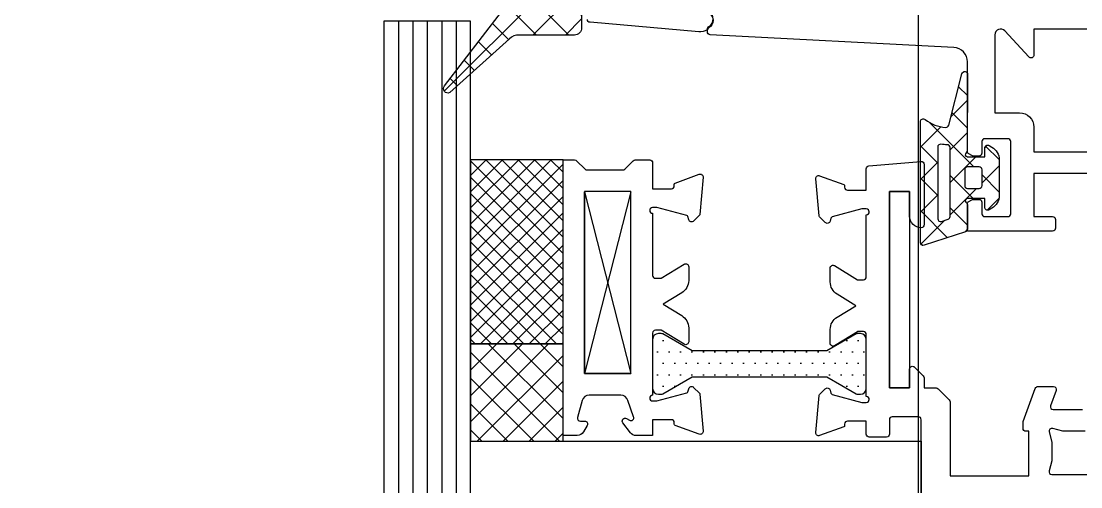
# Model space of a CAD drawing. Header units: inches. Extents: x 21 to 38546, y 13 to 15001.
# Drawn here: x 3020.55 to 3027.88, y 1850.16 to 1853.38 of the extents above; entities that cross this region are included whole.
import ezdxf

# ---------------------------------------------------------------- set-up
doc = ezdxf.new("R2010")
doc.units = ezdxf.units.IN
doc.header["$MEASUREMENT"] = 0
doc.set_wipeout_variables(frame=1)
for name, color, linetype, lineweight in [('Z_MİM_-KM-GLAZ', 8, 'Continuous', 25), ('Z_MİM_-KM-PAINT', 8, 'Continuous', 25), ('Z_MİM_-KM-PATTERN-00', 8, 'Continuous', 25), ('Z_MİM_-KM-PAVEMENT', 8, 'Continuous', 25), ('Z_MİM_-KM-STRS', 8, 'Continuous', 25), ('Z_MİM_-KM-WALL-PLASTER', 8, 'Continuous', 25), ('Z_MİM_Aksesuar', 8, 'Continuous', 25), ('Z_MİM_ALUMINIUM', 8, 'Continuous', 25), ('Z_MİM_fitiller_k', 8, 'Continuous', 25), ('Z_MİM_MYM_CAM', 8, 'Continuous', 25), ('Z_MİM_polistick', 8, 'Continuous', 25), ('Z_MİM_polyamid 44', 8, 'Continuous', 25), ('Z_MİM_PVC-3', 8, 'Continuous', 25), ('Z_MİM_SILIKON-102', 8, 'Continuous', 25)]:
    doc.layers.add(name, color=color, linetype=linetype, lineweight=lineweight)

# ---------------------------------------------------------------- blocks, each defined once
blk = doc.blocks.new('TRETUVAR')
at = {"layer": 'Z_MİM_-KM-PATTERN-00'}
h = blk.add_hatch(dxfattribs=at)
h.set_pattern_fill('AR-B816', color=256, scale=0.3, angle=90)
h.set_pattern_definition([(90, (21322.77130909153, 490.0316560943374), (-60.96, 3.7e-15), []), (180, (21322.77130909153, 490.0316560943374), (-60.96, -60.96), [60.96, -60.96])])
h.paths.add_polyline_path([(22632.77169056126, 2700.032280015586), (19252.77154027122, 2700.032280015586), (19252.77154027122, 2750.032225665604), (19097.77169698004, 2750.032280015583), (19097.77168145146, 2610.032280015588), (22542.77169056112, 2610.032280015588), (22542.77169056112, 2080.129651826152), (22697.77169056127, 2080.129651826152), (22697.77169056127, 1460.129651826151), (22542.77169056112, 1460.129651826151), (22542.77169056112, 980.0316989327548), (21222.77130909154, 980.0316989327546), (21222.77130909154, 590.0316560943356), (20152.77217335889, 590.0316560943356), (20152.77217335889, 980.031698932755), (19012.77152781016, 980.031698932755), (19012.77470603974, 1635.03117946213), (18722.77148703119, 1635.03117946213), (18722.77180417994, 2610.032280015588), (18807.77168921575, 2610.032280015588), (18807.77168921575, 2750.032280015588), (18632.77183330595, 2750.032280015588), (18632.77145790545, 1545.031179462132), (18922.7742659759, 1545.031179462133), (18922.77108774632, 890.0316989327565), (19882.77217335889, 890.0316989327565), (19882.77217335889, 665.0171917296054), (20022.75057058745, 665.0334293441427), (20022.77046885415, 490.0316560943373), (21322.77130909153, 490.0316560943373), (21322.77130909153, 890.0316989327565), (22632.77169056126, 890.0316989327571), (22632.77169056126, 1220.129651826155), (22797.7716905614, 1220.129651826155), (22797.7716905614, 2180.129651826148), (22632.77169056126, 2180.129651826148)])
h.paths.add_polyline_path([(19082.77168921575, 2750.032280015588), (18822.77168921575, 2750.032280015588), (18822.77168921575, 2610.032280015588), (19082.77168921575, 2610.032280015588)], flags=16)
at = {"layer": 'Z_MİM_-KM-PAVEMENT'}
blk.add_lwpolyline([(22542.77169056112, 1460.129651826151), (22542.77169056112, 980.0316989327548), (21222.77130909154, 980.0316989327548), (21222.77130909154, 590.0316560943356), (20152.77217335889, 590.0316560943356), (20152.77217335889, 980.0316989327548), (19012.77152781016, 980.0316989327548), (19012.77470603974, 1635.03117946213), (18722.77148703119, 1635.03117946213), (18722.77180417994, 2610.032280015588), (22542.77169056112, 2610.032280015588), (22542.77169056112, 2080.129651826152), (22697.77169056127, 2080.129651826152), (22697.77169056127, 1460.129651826151)], close=True, dxfattribs=at)
blk = doc.blocks.new('A$C78DB3037')
at = {"layer": 'Z_MİM_fitiller_k'}
h = blk.add_hatch(dxfattribs=at)
h.set_pattern_fill('ANSI37', color=256, scale=0.05, angle=-1.5648e-12)
h.set_pattern_definition([(44.99999999999842, (0, 0), (-0.1122532015133614, 0.1122532015133675), []), (134.9999999999984, (0, 0), (-0.1122532015133675, -0.1122532015133614), [])])
edge = h.paths.add_edge_path(flags=16)
edge.add_line((1.023196763831947, 0.3633560855305404), (1.023196763831947, 0.2133560855327232))
edge.add_arc((1.073196763831219, 0.2133560855327236), 0.0499999999992726, 179.9999999999996, 269.999999999999)
edge.add_line((1.073196763831218, 0.1633560855334508), (1.10269670204434, 0.1633560855334508))
edge.add_arc((1.102696702046165, 0.2133560855345356), 0.0500000000010848, 269.999999997908, 359.9999999979232)
edge.add_line((1.15269670204725, 0.2133560855327232), (1.15269670204725, 0.3633560855305404))
edge.add_arc((1.102696702044337, 0.3633560855305369), 0.0500000000029139, 0, 89.99999999999191)
edge.add_line((1.10269670204434, 0.413356085533451), (1.073196763831218, 0.413356085533451))
edge.add_arc((1.073196763833037, 0.3633560855323612), 0.0500000000010897, 90.00000000208236, 180.0000000020864)
edge = h.paths.add_edge_path(flags=16)
edge.add_line((1.026233342403429, 0.6998739663786182), (1.026233342403429, 0.5498739663808011))
edge.add_arc((1.076233342402701, 0.5498739663808015), 0.0499999999992726, 179.9999999999996, 269.999999999999)
edge.add_line((1.0762333424027, 0.4998739663815286), (1.105733280615821, 0.4998739663815286))
edge.add_arc((1.105733280617647, 0.5498739663826134), 0.0500000000010847, 269.999999997908, 359.9999999979232)
edge.add_line((1.155733280618732, 0.5498739663808011), (1.155733280618732, 0.6998739663786182))
edge.add_arc((1.105733280615819, 0.6998739663786148), 0.0500000000029139, 0, 89.99999999999199)
edge.add_line((1.105733280615821, 0.7498739663815286), (1.0762333424027, 0.7498739663815286))
edge.add_arc((1.076233342404518, 0.699873966380439), 0.0500000000010896, 90.00000000208236, 180.0000000020864)
edge = h.paths.add_edge_path(flags=16)
edge.add_line((1.458457264339813, 0.3552436926796645), (1.308457264341995, 0.3552436926796645))
edge.add_arc((1.308457264342336, 0.3052436926800507), 0.0499999999996138, 90.00000000039108, 180.0000000003904)
edge.add_line((1.258457264342722, 0.30524369267971), (1.258457264342722, 0.2757437544655659))
edge.add_arc((1.308457264342387, 0.2757437544651613), 0.0499999999996637, 179.9999999995364, 269.9999999995517)
edge.add_line((1.308457264341995, 0.2257437544654977), (1.458457264339813, 0.2257437544654977))
edge.add_arc((1.45845726434123, 0.2757437544669905), 0.0500000000014928, 269.9999999983756, 359.9999999983674)
edge.add_line((1.508457264342723, 0.2757437544655659), (1.508457264342723, 0.30524369267971))
edge.add_arc((1.458457264341292, 0.3052436926782338), 0.0500000000014307, 0, 90.00000000000404)
edge = h.paths.add_edge_path(flags=16)
edge.add_line((1.461493842911294, 0.6917615735277423), (1.311493842913477, 0.6917615735277423))
edge.add_arc((1.311493842913819, 0.6417615735281285), 0.0499999999996138, 90.00000000039108, 180.0000000003904)
edge.add_line((1.261493842914205, 0.641761573527788), (1.261493842914205, 0.6122616353136437))
edge.add_arc((1.311493842913869, 0.6122616353132391), 0.0499999999996637, 179.9999999995364, 269.9999999995517)
edge.add_line((1.311493842913477, 0.5622616353135756), (1.461493842911294, 0.5622616353135756))
edge.add_arc((1.461493842912711, 0.6122616353150682), 0.0500000000014928, 269.9999999983756, 359.9999999983676)
edge.add_line((1.511493842914205, 0.6122616353136437), (1.511493842914205, 0.641761573527788))
edge.add_arc((1.461493842912775, 0.6417615735263116), 0.0500000000014307, 0, 90.00000000000406)
edge = h.paths.add_edge_path(flags=16)
edge.add_line((1.622249265226854, 1.213217197951393), (1.472249265229037, 1.213217197951393))
edge.add_arc((1.472249265229379, 1.16321719795178), 0.0499999999996137, 90.00000000039108, 180.0000000003906)
edge.add_line((1.422249265229765, 1.163217197951438), (1.422249265229765, 1.133717259737294))
edge.add_arc((1.472249265229429, 1.133717259736889), 0.0499999999996637, 179.9999999995364, 269.9999999995517)
edge.add_line((1.472249265229037, 1.083717259737227), (1.622249265226854, 1.083717259737227))
edge.add_arc((1.622249265228273, 1.133717259738719), 0.0500000000014929, 269.9999999983756, 359.9999999983674)
edge.add_line((1.672249265229765, 1.133717259737294), (1.672249265229765, 1.163217197951438))
edge.add_arc((1.622249265228334, 1.163217197949962), 0.0500000000014307, 0, 90.00000000000406)
edge = h.paths.add_edge_path()
edge.add_line((0.7885984133063177, 0.8517712796254953), (0.4310314843605739, 0.9072747379284463))
edge.add_arc((0.4168893445634891, 0.8931325825987014), 0.0200000168852661, 45.00003146466503, 177.0000151994122)
edge.add_line((0.396916736728599, 0.8941792973089377), (0.3800240014970768, 0.5718465185489096))
edge.add_arc((0.3999965951247719, 0.5707997899217983), 0.0200000034258962, 176.9999732550525, 213.0000086646807)
edge.add_line((0.3832231825399503, 0.5599070048190244), (0.7267700071060972, 0.0308912889775002))
edge.add_arc((0.7099965961254034, 0.0199985147281329), 0.0199999961693731, -134.99999758129383, 32.99998509101272, ccw=False)
edge.add_line((0.6958544638073363, 0.0058563812160628), (0.4141387258496252, 0.2875721191737739))
edge.add_arc((0.3999965981995984, 0.2734299771303732), 0.0199999989011343, 45.00002915682764, 179.9999799417926)
edge.add_line((0.3799965992984653, 0.273429984132008), (0.3799965992984653, 0.0599985225342152))
edge.add_arc((0.3199966008800321, 0.0599985231559539), 0.0599999984184332, 270.00000058329465, 359.99999940628334, ccw=False)
edge.add_line((0.3199966014908568, -1.4752624793e-06), (0.0185625166814134, -1.4752624793e-06))
edge.add_arc((0.0185624902633003, 0.0185644173004471), 0.0185658925629452, 179.9999184267527, 270.0000815283391, ccw=False)
edge.add_line((-3.402299626e-06, 0.0185644437331121), (-3.402299626e-06, 0.4834299647952777))
edge.add_arc((0.0199965859014514, 0.4834299836113046), 0.0199999882010863, 44.99995521190942, 180.0000539039787, ccw=False)
edge.add_line((0.034138724236982, 0.4975720998370436), (0.0941387220482284, 0.4375721020367111))
edge.add_arc((0.0799965810020506, 0.4234299424241957), 0.0200000207968854, 7.038993942387606e-05, 45.00003761000852, ccw=False)
edge.add_line((0.0999966017989209, 0.4234299669949452), (0.0999966017989209, 0.138564439348329))
edge.add_arc((0.1185624948662173, 0.138564413423672), 0.0185658930673145, 179.9999199945069, 270.0000799718118)
edge.add_line((0.1185625207799603, 0.1199985203563756), (0.2414306614155066, 0.1199985203563756))
edge.add_arc((0.2414306865830446, 0.1385644141844289), 0.0185658938280704, 269.9999223310376, 360.0000776577354)
edge.add_line((0.259996580411098, 0.138564439348329), (0.259996580411098, 0.935252830958575))
edge.add_arc((0.3599965804103817, 0.9352528309593139), 0.0999999999992838, 90.00000000042343, 180.0000000004234, ccw=False)
edge.add_line((0.3599965804096428, 1.035252830958597), (1.0972492652254, 1.035252830958597))
edge.add_arc((1.097249265224997, 1.085252830958272), 0.0499999999996756, 270.0000000004621, 360.0000000004499)
edge.add_line((1.147249265224672, 1.085252830958665), (1.147249265224672, 1.319998581962635))
edge.add_arc((1.197249265226165, 1.319998581961211), 0.0500000000014922, 90.00000000163828, 180.0000000016318, ccw=False)
edge.add_line((1.197249265227583, 1.369998581962704), (1.307249265231802, 1.369998581962704))
edge.add_arc((1.337249265228819, 1.369998581962704), 0.0299999999970169, 180, 360)
edge.add_line((1.367249265225837, 1.369998581962704), (1.367249265233112, 1.509998581964963))
edge.add_line((1.367249265233112, 1.509998581964963), (1.282249265226709, 1.509998581964963))
edge.add_line((1.282249265226709, 1.509998581964963), (1.282249265226709, 1.609998581964986))
edge.add_arc((1.497249265230493, 1.428873581961808), 0.2811250000049414, 40.1121894731495, 139.8878105268505, ccw=False)
edge.add_line((1.712249265234276, 1.609998581964986), (1.712249265234276, 1.509998581964963))
edge.add_line((1.712249265234276, 1.509998581964963), (1.627249265227873, 1.509998581964963))
edge.add_line((1.627249265227873, 1.509998581964963), (1.627249265227873, 1.369998581962704))
edge.add_arc((1.657249265228528, 1.369998581962704), 0.0300000000006548, 180, 360)
edge.add_line((1.687249265229183, 1.369998581962704), (1.897249265231948, 1.369998581962704))
edge.add_arc((1.897249265231549, 1.319998581963031), 0.0499999999996717, -4.545199772110209e-10, 89.99999999954252, ccw=False)
edge.add_line((1.947249265231221, 1.319998581962635), (1.947249265231221, 0.9372457305678379))
edge.add_arc((2.047249265232871, 0.9372457305681988), 0.1000000000016508, 179.9999999997932, 222.1249711672825)
edge.add_line((1.973080907322581, 0.8701707375736305), (2.346534561860607, 0.4572233323553975))
edge.add_arc((2.31971166773417, 0.4437870995991586), 0.0299999999999654, -132.76564386256757, 26.607390847901684, ccw=False)
edge.add_line((2.299341631212881, 0.4217629852669235), (1.787140896674826, 0.8151474940301568))
edge.add_arc((1.726229766627151, 0.73583901884424), 0.1, 52.47472809274505, 89.99999999979416)
edge.add_arc((1.726229766628965, 0.73583901884424), 0.1, 90.0000000008338, 180.0000000002736)
edge.add_line((1.626229766628965, 0.7358390188437625), (1.626229766632603, 0.0999985247379982))
edge.add_arc((1.52622976663334, 0.0999985247367847), 0.099999999999264, 269.9999999997168, 360, ccw=False)
edge.add_line((1.52622976663406, -1.4752624793e-06), (0.973259570579103, -1.4752624793e-06))
edge.add_arc((0.9732595705798321, 0.0999985247367948), 0.099999999999274, 179.9999999998316, 269.9999999995822, ccw=False)
edge.add_line((0.8732595705805579, 0.0999985247370887), (0.8732595705769199, 0.7529546823171815))
edge.add_arc((0.7732595705769825, 0.7529546823165809), 0.0999999999999375, 0, 81.17665772959016)
at = {"layer": 'Z_MİM_fitiller_k', "linetype": 'Continuous', "flags": 128}
for points in [[(0.7885984133063177, 0.8517712796254953), (0.4310314843605739, 0.9072747379284463, 0.6494074922965334), (0.396916736728599, 0.8941792973089377), (0.3800240014970768, 0.5718465185489096, 0.1583845987040111), (0.3832231825399503, 0.5599070048190244), (0.7267700071060972, 0.0308912889775002, -0.9004039073954011), (0.6958544638073363, 0.0058563812160628), (0.4141387258496252, 0.2875721191737739, 0.6681783273043527), (0.3799965992984653, 0.273429984132008), (0.3799965992984653, 0.0599985225342152, -0.4142135563562708), (0.3199966014908568, -1.4752624793e-06), (0.0185625166814134, -1.4752624793e-06, -0.4142143961406627), (-3.402299626e-06, 0.0185644437331121), (-3.402299626e-06, 0.4834299647952777, -0.6681792608030368), (0.034138724236982, 0.4975720998370436), (0.0941387220482284, 0.4375721020367111, -0.1989122186911115), (0.0999966017989209, 0.4234299669949452), (0.0999966017989209, 0.138564439348329, 0.4142143801694794), (0.1185625207799603, 0.1199985203563756), (0.2414306614155066, 0.1199985203563756, 0.4142143563957896), (0.259996580411098, 0.138564439348329), (0.259996580411098, 0.935252830958575, -0.4142135623730951), (0.3599965804096428, 1.035252830958597), (1.0972492652254, 1.035252830958597, 0.4142135623730326), (1.147249265224672, 1.085252830958665), (1.147249265224672, 1.319998581962635, -0.4142135623730617), (1.197249265227583, 1.369998581962704), (1.307249265231802, 1.369998581962704, 1), (1.367249265225837, 1.369998581962704), (1.367249265233112, 1.509998581964963), (1.282249265226709, 1.509998581964963), (1.282249265226709, 1.609998581964986, -0.4651162790697821), (1.712249265234276, 1.609998581964986), (1.712249265234276, 1.509998581964963), (1.627249265227873, 1.509998581964963), (1.627249265227873, 1.369998581962704, 1), (1.687249265229183, 1.369998581962704), (1.897249265231948, 1.369998581962704, -0.4142135623730784), (1.947249265231221, 1.319998581962635), (1.947249265231221, 0.9372457305678379, 0.1859031225842532), (1.973080907322581, 0.8701707375736305), (2.346534561860607, 0.4572233323553975, -0.8344485036439433), (2.299341631212881, 0.4217629852669235), (1.787140896674826, 0.8151474940301568, 0.1652139455028692), (1.72622976662751, 0.8358390188442401), (1.72622976662751, 0.8358390188442401, 0.4142135623702314), (1.626229766628965, 0.7358390188437625), (1.626229766632603, 0.0999985247379982, -0.414213562374543), (1.52622976663406, -1.4752624793e-06), (0.973259570579103, -1.4752624793e-06, -0.4142135623718202), (0.8732595705805579, 0.0999985247370887), (0.8732595705769199, 0.7529546823171815, 0.3697954502470151)], [(1.622249265226854, 1.213217197951393), (1.472249265229037, 1.213217197951393, 0.4142135623730912), (1.422249265229765, 1.163217197951438), (1.422249265229765, 1.133717259737294, 0.4142135623731726), (1.472249265229037, 1.083717259737227), (1.622249265226854, 1.083717259737227, 0.4142135623730542), (1.672249265229765, 1.133717259737294), (1.672249265229765, 1.163217197951438, 0.4142135623731156)], [(1.026233342403429, 0.6998739663786182), (1.026233342403429, 0.5498739663808011, 0.4142135623730912), (1.0762333424027, 0.4998739663815286), (1.105733280615821, 0.4998739663815286, 0.4142135623731726), (1.155733280618732, 0.5498739663808011), (1.155733280618732, 0.6998739663786182, 0.4142135623730542), (1.105733280615821, 0.7498739663815286), (1.0762333424027, 0.7498739663815286, 0.4142135623731156)], [(1.461493842911294, 0.6917615735277423), (1.311493842913477, 0.6917615735277423, 0.4142135623730912), (1.261493842914205, 0.641761573527788), (1.261493842914205, 0.6122616353136437, 0.4142135623731726), (1.311493842913477, 0.5622616353135756), (1.461493842911294, 0.5622616353135756, 0.4142135623730542), (1.511493842914205, 0.6122616353136437), (1.511493842914205, 0.641761573527788, 0.4142135623731156)], [(1.023196763831947, 0.3633560855305404), (1.023196763831947, 0.2133560855327232, 0.4142135623730912), (1.073196763831218, 0.1633560855334508), (1.10269670204434, 0.1633560855334508, 0.4142135623731726), (1.15269670204725, 0.2133560855327232), (1.15269670204725, 0.3633560855305404, 0.4142135623730542), (1.10269670204434, 0.413356085533451), (1.073196763831218, 0.413356085533451, 0.4142135623731156)], [(1.458457264339813, 0.3552436926796645), (1.308457264341995, 0.3552436926796645, 0.4142135623730912), (1.258457264342722, 0.30524369267971), (1.258457264342722, 0.2757437544655659, 0.4142135623731726), (1.308457264341995, 0.2257437544654977), (1.458457264339813, 0.2257437544654977, 0.4142135623730542), (1.508457264342723, 0.2757437544655659), (1.508457264342723, 0.30524369267971, 0.4142135623731156)]]:
    blk.add_lwpolyline(points, format="xyb", close=True, dxfattribs=at)
blk = doc.blocks.new('asffgdf')
h = blk.add_hatch()
h.set_pattern_fill('ANSI37', color=256, scale=0.04, style=0)
h.set_pattern_definition([(44.99999999999999, (-940.2520599760718, -11.78683121284257), (-0.0898025612106915, 0.0898025612106916), []), (135, (-940.2520599760718, -11.78683121284257), (-0.0898025612106916, -0.0898025612106915), [])])
h.paths.add_polyline_path([(18215.05301319012, -552.862289677526), (18215.05301319012, -553.5022896775147), (18215.72664049686, -553.5022896775147), (18215.72664049687, -552.862289677526)])
at = {"layer": 'Z_MİM_Aksesuar', "linetype": 'ByBlock'}
h = blk.add_hatch(dxfattribs=at)
h.set_pattern_fill('ANSI37', color=256, scale=0.025, style=0)
h.set_pattern_definition([(44.99999999999999, (-940.2520599760718, -11.78683121284257), (-0.0561266007566822, 0.0561266007566822), []), (135, (-940.2520599760718, -11.78683121284257), (-0.0561266007566822, -0.0561266007566822), [])])
h.paths.add_polyline_path([(18213.77801358649, -552.862289677526), (18213.77801358649, -553.5022896377734), (18215.05301319012, -553.5022896775147), (18215.05301319012, -552.862289677526)])
at = {"layer": 'Z_MİM_ALUMINIUM', "linetype": 'ByBlock'}
h = blk.add_hatch(dxfattribs=at)
h.set_pattern_fill('DOTS', color=256, scale=0.05, angle=270, style=0)
h.set_pattern_definition([(270, (9.773603507816006, 290.0073317481715), (0.079375, -0.0396875), [0, -0.079375])])
edge = h.paths.add_edge_path()
edge.add_arc((18215.38151906544, -550.822930523075), 0.0200000000112561, 330.0000000889731, 360.0000000876103)
edge.add_line((18215.40151906545, -550.8229305230445), (18215.40151906545, -550.8022895068964))
edge.add_arc((18215.36151906545, -550.8022895068855), 0.0399999999972351, 359.9999999843669, 449.9999999895779)
edge.add_line((18215.36151906546, -550.7622895068846), (18215.31151906546, -550.7622895068846))
edge.add_line((18215.31151906546, -550.7622895068846), (18215.07151906546, -550.7622895068846))
edge.add_line((18215.07151906546, -550.7622895068846), (18215.02151906546, -550.7622895068846))
edge.add_arc((18215.02151906546, -550.8022895068909), 0.0400000000063301, 90.000000005211, 180.0000000078165)
edge.add_line((18214.98151906546, -550.8022895068964), (18214.98151906546, -550.8229305230445))
edge.add_arc((18215.00151906548, -550.8229305230344), 0.0200000000222644, 180.0000000289863, 210.0000000276355)
edge.add_line((18214.98419855739, -550.8329305230538), (18215.04156349346, -550.9322895068792))
edge.add_line((18215.04156349346, -550.9322895068792), (18215.10151906546, -551.0361356038004))
edge.add_line((18215.10151906546, -551.0361356038004), (18215.10151906546, -551.0790844261312))
edge.add_line((18215.10151906546, -551.0790844261312), (18215.10151906546, -551.5022895068971))
edge.add_line((18215.10151906546, -551.5022895068971), (18215.10151906546, -551.968443409972))
edge.add_line((18215.10151906546, -551.968443409972), (18214.98419855739, -552.171648490744))
edge.add_arc((18215.00151906543, -552.1816484907507), 0.0199999999748302, 149.9999999362113, 179.9999999345365)
edge.add_line((18214.98151906546, -552.1816484907279), (18214.98151906546, -552.2022895068978))
edge.add_arc((18215.02151906545, -552.2022895068923), 0.0399999999972351, 180.0000000078165, 270.000000005211)
edge.add_line((18215.02151906546, -552.2422895068878), (18215.07151906546, -552.2422895068878))
edge.add_line((18215.07151906546, -552.2422895068878), (18215.31151906546, -552.2422895068878))
edge.add_line((18215.31151906546, -552.2422895068878), (18215.36151906546, -552.2422895068878))
edge.add_arc((18215.36151906546, -552.2022895068978), 0.0399999999899592, 269.999999994789, 360)
edge.add_line((18215.40151906545, -552.2022895068978), (18215.40151906545, -552.1816484907279))
edge.add_arc((18215.38151906548, -552.1816484907098), 0.0199999999640568, 359.9999999485412, 389.999999946898)
edge.add_line((18215.39883957354, -552.171648490744), (18215.28151906546, -551.968443409972))
edge.add_line((18215.28151906546, -551.968443409972), (18215.28151906546, -551.5022895068971))
edge.add_line((18215.28151906546, -551.5022895068971), (18215.28151906546, -551.0790844261312))
edge.add_line((18215.28151906546, -551.0790844261312), (18215.28151906546, -551.0361356038004))
edge.add_line((18215.28151906546, -551.0361356038004), (18215.34147463746, -550.9322895068792))
edge.add_line((18215.34147463746, -550.9322895068792), (18215.39883957354, -550.8329305230538))
at = {"layer": 'Z_MİM_fitiller_k'}
h = blk.add_hatch(dxfattribs=at)
h.set_pattern_fill('ANSI37', color=256, scale=0.05)
h.set_pattern_definition([(44.99999999999999, (-0.2263964921839943, 253.1126986405638), (-0.1122532015133643, 0.1122532015133643), []), (135, (-0.2263964921839943, 253.1126986405638), (-0.1122532015133643, -0.1122532015133643), [])])
edge = h.paths.add_edge_path()
edge.add_line((18214.27665615628, -550.0761091681552), (18214.36953314394, -550.36195514876))
edge.add_arc((18214.35051201001, -550.3681354814203), 0.020000001193018, -89.99999958311832, 17.99997711920878, ccw=False)
edge.add_line((18214.35051201016, -550.3881354826146), (18213.51362076269, -550.388135488832))
edge.add_arc((18213.513620755, -550.3681354793484), 0.0200000094836256, 141.2996825188131, 270.0000220113414, ccw=False)
edge.add_arc((18213.30290545579, -550.1993187584166), 0.2500000323507492, 321.299679590737, 356.9833853929399)
edge.add_arc((18213.53258678287, -550.2114226321102), 0.0199999980696635, 356.9833812531248, 435.5571258919093)
edge.add_line((18213.53757507445, -550.1920546980466), (18213.18071165103, -550.1001430463612))
edge.add_arc((18213.18569995396, -550.0807751121738), 0.0200000010206536, 89.57279486989017, 255.5570944710511, ccw=False)
edge.add_line((18213.18584907531, -550.06077566709), (18213.71448140832, -550.0647172948003))
edge.add_arc((18213.71433222818, -550.0847168289765), 0.0200000905493198, 39.849961792159604, 89.5726283477332, ccw=False)
edge.add_arc((18213.74120268567, -550.062289498483), 0.0150000042949804, 219.8499160433148, 344.5778386607348)
edge.add_arc((18213.7412026857, -550.062289498474), 0.0150000042630829, 344.5778385944059, 359.9999918061064)
edge.add_line((18213.75620268997, -550.062289500619), (18213.75620270694, -549.9422894903793))
edge.add_line((18213.75620270694, -549.9422894903793), (18213.69620268051, -549.9422895002529))
edge.add_arc((18213.6962026792, -549.9222895057877), 0.0199999944651382, 149.9999907727878, 270.000003751936, ccw=False)
edge.add_line((18213.67888217753, -549.9122895057653), (18213.69042917814, -549.8922895214884))
edge.add_arc((18213.77703173624, -549.9422895015142), 0.1000000053618069, 90, 150.0000149883794, ccw=False)
edge.add_line((18213.77703173624, -549.8422894961541), (18214.02537364761, -549.8422894961541))
edge.add_arc((18214.02537363345, -549.9422894974897), 0.1000000013356167, 30.000009223525012, 89.99999188956741, ccw=False)
edge.add_line((18214.11197616694, -549.8922894828821), (18214.123523194, -549.9122895130088))
edge.add_arc((18214.10620269002, -549.9222895068749), 0.0199999933790456, -90.0000094423728, 29.999990660293406, ccw=False)
edge.add_line((18214.10620268673, -549.9422895002529), (18214.04620267997, -549.9422894903793))
edge.add_line((18214.04620267997, -549.9422894903793), (18214.04620268323, -550.0622894958716))
edge.add_arc((18214.06120268399, -550.0622895026589), 0.015000000763395, 179.9999740747386, 313.7821767687384)
edge.add_arc((18214.06120268396, -550.062289502605), 0.0150000008263897, 313.7821767166107, 325.1500808405948)
edge.add_arc((18214.08992552056, -550.0822895296996), 0.0200000338292424, 90, 145.1500809031814, ccw=False)
edge.add_line((18214.08992552056, -550.0622894958716), (18214.25763502499, -550.0622894958716))
edge.add_arc((18214.25763500929, -550.0822895133715), 0.0200000174999166, 17.999999764244308, 89.99995501850788, ccw=False)
edge = h.paths.add_edge_path(flags=16)
edge.add_line((18213.84620267174, -550.0808168711039), (18213.95620268652, -550.0808168711039))
edge.add_arc((18213.95620269363, -550.0608168750716), 0.0199999960323125, 269.9999796144826, 360.0000000182386)
edge.add_line((18213.97620268967, -550.0608168750653), (18213.97620268967, -549.9808168670052))
edge.add_arc((18213.95620267488, -549.9808168902688), 0.020000014785196, 6.66453240605e-05, 89.99999997915592)
edge.add_line((18213.95620267489, -549.9608168754852), (18213.84620268667, -549.9608168754852))
edge.add_arc((18213.84620269049, -549.9808168824593), 0.0200000069741012, 90.00001095356187, 180.0000000107477)
edge.add_line((18213.82620268352, -549.980816882463), (18213.82620268352, -550.0608168795836))
edge.add_arc((18213.84620267174, -550.0608168828785), 0.0199999882242994, 179.9999905608816, 270)
edge = h.paths.add_edge_path(flags=16)
edge.add_line((18214.20436731377, -550.241955160268), (18214.18947105398, -550.1961091639125))
edge.add_arc((18214.17044989413, -550.2022895265976), 0.0200000351301057, 18.00003597120022, 89.99999997915596)
edge.add_line((18214.17044989413, -550.1822894914651), (18213.69289412827, -550.1822894914651))
edge.add_arc((18213.69289414321, -550.2022895122941), 0.0200000208290077, 90.0000428032802, 179.5635540936323)
edge.add_arc((18213.30290543716, -550.1993187477657), 0.3700000000500773, 352.8093629474521, 359.5635540857635, ccw=False)
edge.add_arc((18213.68983812932, -550.2481354865547), 0.019999977183405, 172.8093334366452, 270)
edge.add_line((18213.68983812932, -550.268135463738), (18214.18534618304, -550.268135463738))
edge.add_arc((18214.18534620698, -550.2481354894322), 0.0199999743058613, 269.9999314228783, 377.9999916164876)
blk.add_lwpolyline([(18215.72664049688, -552.862289677526), (18215.05301319012, -552.862289677526), (18215.05301319012, -553.5022896775147), (18215.72664049688, -553.5022896775147)], close=True)
at = {"layer": 'Z_MİM_Aksesuar', "linetype": 'ByBlock'}
blk.add_lwpolyline([(18215.25899955465, -552.393913340092), (18213.99899955465, -552.393913340092), (18215.25899955465, -552.7139133401099), (18213.99899955465, -552.7139133401099), (18215.25899955465, -552.393913340092), (18215.25899955465, -552.7139133401099)], dxfattribs=at)
at = {"layer": 'Z_MİM_ALUMINIUM'}
for points in [[(18213.87128229165, -548.5272894958609), (18213.87128229165, -549.6022894958616), (18214.17128229166, -549.6022894958616), (18214.17128229166, -549.4722894958568, -0.4142135623730951), (18214.19128229165, -549.4522894958602), (18214.25128229165, -549.4522894958602, -0.4142135623730951), (18214.27128229166, -549.4722894958568), (18214.27128229166, -550.0622894958716), (18214.08282929703, -550.0622894958716, -0.2679491924311221), (18214.06550878896, -550.0522894958623), (18214.05396178358, -550.0322894958656, -0.1316524975873964), (18214.05128229165, -550.0222894958563), (18214.05128229165, -549.9822894958663, -0.4142135623730951), (18214.07128229166, -549.9622894958695), (18214.15128229165, -549.9622894958695, 0.4142135623730951), (18214.17128229166, -549.9422894958509), (18214.17128229166, -549.7822894958654, 0.4142135623730951), (18214.15128229165, -549.7622894958722), (18213.65128229165, -549.7622894958722, 0.4142135623730951), (18213.63128229165, -549.7822894958654), (18213.63128229165, -549.9422894958509, 0.4142135623730951), (18213.65128229165, -549.9622894958695), (18213.73128229166, -549.9622894958695, -0.4142135623730951), (18213.75128229165, -549.9822894958663), (18213.75128229165, -550.0222894958563, -0.1316524975873955), (18213.74860279973, -550.0322894958656), (18213.73705579435, -550.0522894958623, -0.2679491924311231), (18213.71973528628, -550.0622894958716), (18213.0991888915, -550.0622894958716, 0.3989595459737241), (18212.99932593801, -550.157055900235), (18212.91095173147, -551.8433362149983, -0.3989595459737241), (18212.89097914078, -551.8622894958708), (18212.87097914078, -551.8622894958708, -0.2679491924311221), (18212.8536586327, -551.8522894958616, 0.5773502691896255), (18212.74973558425, -551.8522894958616, -0.2679491924311231)], [(18215.6580135077, -549.2472894983467), (18215.6580135077, -549.3973823806839, -0.065543890586366), (18215.65733202419, -549.4025587623574), (18215.63869499098, -549.4721131121398, 0.5773506150883057), (18215.66318988937, -549.4966080105289), (18215.73274424316, -549.4779709918758, -0.0655428453781206), (18215.73792062411, -549.4772894938135), (18215.85810639207, -549.4772894938135, -0.0655428191759973), (18215.86328277375, -549.4779709918758), (18215.93283712644, -549.4966080105289, 0.4931458591757984), (18215.95801350835, -549.4772894938135), (18215.95801350911, -548.5072895085096)], [(18216.69801350259, -550.3822894820141), (18215.57791038535, -550.3822894820141, 0.4142130229368232), (18215.55791038511, -550.4022895200753), (18215.55791038511, -550.5822894902077, 0.4142144218305007), (18215.57791038535, -550.6022894817061), (18215.67791038654, -550.6022894817061, -0.4142130599243512), (18215.69791038678, -550.6222895197672), (18215.69791038678, -550.7422895153861, -0.4142132145698127), (18215.67791038654, -550.7622895068846), (18215.588013509, -550.7622895195738), (18215.58801350832, -550.8922894982489, 0.4142140982637839), (18215.60801350856, -550.9122894897473), (18215.61832224765, -550.9122894897473, -0.3152967745835555), (18215.6277191744, -550.9188692871821), (18215.68834926145, -551.0854491097734, -0.5486180286493278), (18215.66781229434, -551.1122134194367), (18215.41062372946, -551.0897123251009, -0.1763277381936635), (18215.40442421875, -551.0868214128413), (18215.36403442631, -551.046431620408, -0.5773506798726294), (18215.37300017967, -551.012970991934), (18215.39530727697, -551.0069938074914, 0.2679491176854139), (18215.40237835031, -550.9999227632645), (18215.458013497, -550.7922894686117), (18215.45801350532, -550.7622895068846, 0.9761655415027163), (18215.41803677636, -550.7613250395873, -0.4001510587354233), (18215.41702462389, -550.7622895068846), (18214.98801350702, -550.7622895068846, 0.414213895580719), (18214.96801351552, -550.7822894984047), (18214.96801351552, -550.8222894813981, 0.137882149296129), (18214.96816190636, -550.8228174620191), (18215.06524757453, -550.9818693089175, -0.585524297440784), (18215.0481765618, -551.0122894938461), (18214.95248129804, -551.0122894938461, -0.2614128151937324), (18214.86712622274, -550.9643904568503), (18214.788013471, -550.8347831099882), (18214.7089007982, -550.9643904568503, -0.2614127678737304), (18214.62354572289, -551.0122894938461), (18214.52785045913, -551.0122894938461, -0.5855241474772848), (18214.51077943476, -550.9818693089175), (18214.60786511458, -550.8228174620191, 0.1378655376015101), (18214.60801350542, -550.8222894813981), (18214.60801350542, -550.7822894984047, 0.4142136590009728), (18214.58801351391, -550.7622895068846), (18214.1590023912, -550.7622895068846, -0.4001507486146892), (18214.15799023984, -550.7613250395873, 0.9761659509197111), (18214.11801352724, -550.7622895068846), (18214.11801358469, -550.7922894686117), (18214.17364868808, -550.9999227632645, 0.2679507499676653), (18214.18071973232, -551.0069938074914), (18214.20302684126, -551.012970991934, -0.577350415916615), (18214.21199259462, -551.046431620408), (18214.17160280219, -551.0868214128413, -0.1763264825501355), (18214.16540330894, -551.0897123251009), (18213.90821472513, -551.1122134194367, -0.5486181827260399), (18213.88767775802, -551.0854491097734), (18213.94830783198, -550.9188692871821, -0.3152965925347892), (18213.95770478784, -550.9122894897473), (18213.96801349781, -550.9122894897473, 0.4142148978964423), (18213.98801348932, -550.8922894982489), (18213.988013433, -550.7622895195738), (18213.8395094182, -550.7622895068846, -0.3888791199667407), (18213.81958555176, -550.7440326173667), (18213.7880896062, -550.3840326305353, -0.4400101607828116), (18213.8080135192, -550.362289490494), (18214.22791038824, -550.362289490494, -0.4142131062578267), (18214.24791038646, -550.3822895026635, -0.4142137043848119), (18214.16791036715, -550.4622894945887), (18213.99791041174, -550.4622894704), (18213.99791041174, -550.6022894188419), (18215.3579103832, -550.6022894188419), (18215.3579103832, -550.4622894704), (18215.22791038264, -550.4622894945887, -0.6681786905647185), (18215.21376824761, -550.4281473680524), (18215.27376824541, -550.3681473469725, -0.1989103329158735), (18215.28791039209, -550.362289490494), (18215.3579103832, -550.3622894540086), (18215.35791038565, -550.2794467978522, -0.1989125582211141), (18215.36376824793, -550.2653046628103), (18215.44092553973, -550.1881473768401, -0.198914128065916), (18215.45506767477, -550.1822895203834), (18215.9680135154, -550.1822895735158), (18215.9680135154, -549.6372894748702), (18215.6580135065, -549.6372894748702), (18215.6580135077, -549.6572895105122, -0.4142134942069528), (18215.63801350746, -549.6772895020069), (18215.5976537784, -549.6772895020069, -0.0874891842671681), (18215.59081337593, -549.6760833523579), (18215.36117310032, -549.5925011362079, -0.3152985192505906), (18215.34801350548, -549.5737072710539), (18215.34801350548, -549.4672894980642, -0.5205671012452842), (18215.3748539111, -549.4484956562184), (18215.48117310755, -549.4871926756925, 0.5205670947742957), (18215.50801350737, -549.4683988105637), (18215.50801350737, -549.2646100171723, -0.2679491154695043)]]:
    blk.add_lwpolyline(points, format="xyb", dxfattribs=at)
for points in [[(18213.45128208781, -549.8722894872182), (18213.45128220404, -549.7022894727662, -0.4142133926594756), (18213.5512822547, -549.6022895152337), (18213.72128218795, -549.6022895733468), (18213.72128218795, -548.657289409136), (18212.87128232802, -548.657289409136), (18212.87128232802, -549.6022895733468), (18213.05128228078, -549.6022895152337, -0.6837047465800318), (18213.06480884229, -549.6370215154377), (18212.88422907753, -549.8028254933081, 0.6837056613236574), (18212.91128224711, -549.8722894937157)], [(18213.84801349797, -552.6957210063586), (18213.84801349797, -552.448858053317, 0.1989118584892662), (18213.8421556415, -552.4347158717094), (18213.78387138416, -552.3764316609258, -0.1989137599868282), (18213.7780135277, -552.3622894793182), (18213.7780135277, -552.2622895217856, -0.4142156743838268), (18213.7980135192, -552.2422895302873), (18213.97801343301, -552.242289613153), (18213.97801348932, -552.1122895389228, 0.4142164901750701), (18213.95801349781, -552.0922895474243), (18213.94770478783, -552.0922895474243, -0.3152946356006902), (18213.93830783198, -552.0857097034234), (18213.87767775803, -551.9191299273982, -0.5486193320271627), (18213.89821472513, -551.8923656177349), (18214.15540330893, -551.914866712071, -0.1763292588039286), (18214.16160280219, -551.917757577786), (18214.20199259462, -551.9581473236568, -0.5773491365768374), (18214.19302684126, -551.9916080452633), (18214.17071973232, -551.9975852296805, 0.267955253576447), (18214.16364868808, -552.0046562739292), (18214.10801358468, -552.2122894778505), (18214.10801352725, -552.2422895302873, 0.9761651735482871), (18214.14799023984, -552.2432539657557, -0.4001735267209054), (18214.14900239122, -552.2422895302873), (18214.57801351391, -552.2422895302873, 0.4142120667168249), (18214.59801350542, -552.2222895387669), (18214.59801350542, -552.1822894626414, 0.137839302235973), (18214.59786511458, -552.1817615285865), (18214.50077943476, -552.0227097282543, -0.5855237060873787), (18214.51785045913, -551.9922894967597), (18214.61354572289, -551.9922894967597, -0.2614125055512306), (18214.6989007982, -552.0401885337772), (18214.778013471, -552.169795836474), (18214.85712622274, -552.0401885337772, -0.2614125528769837), (18214.94248129805, -551.9922894967597), (18215.0381765618, -551.9922894967597, -0.5855238560590511), (18215.05524757453, -552.0227097282543), (18214.95816190635, -552.1817615285865, 0.1378559154315503), (18214.95801351551, -552.1822894626414), (18214.95801351551, -552.2222895387669, 0.414212303301532), (18214.97801350702, -552.2422895302873), (18215.4070246239, -552.2422895302873, -0.4001738371297276), (18215.40803677637, -552.2432539657557, 0.9761647641235504), (18215.44801350533, -552.2422895302873), (18215.44801349701, -552.2122894778505), (18215.39237835031, -552.0046562739292, 0.2679536213167814), (18215.38530727696, -551.9975852296805), (18215.36300017968, -551.9916080452633, -0.5773494005141748), (18215.35403442631, -551.9581473236568), (18215.39442421874, -551.917757577786, -0.176330514442365), (18215.40062372946, -551.914866712071), (18215.65781229434, -551.8923656177349, -0.5486191779673564), (18215.67834926145, -551.9191299273982), (18215.6177191744, -552.0857097034234, -0.3152948176359507), (18215.60832224765, -552.0922895474243), (18215.59801350856, -552.0922895474243, 0.4142156905531453), (18215.57801350832, -552.1122895389228), (18215.578013509, -552.242289613153), (18215.6880135084, -552.242289613153), (18215.68801350817, -552.3557680125916, -0.2323411949980205), (18215.66857575914, -552.3953401329811), (18215.6002384076, -552.4481183070559, -0.8176651651908402), (18215.5705904279, -552.4224692877026), (18215.58206574352, -552.4021097215948, 0.696359835862636), (18215.55780226196, -552.3734956945875), (18215.44507255852, -552.4145258815361, 0.3394541264911586), (18215.40801351067, -552.4628222315469), (18215.40801351067, -552.6817568281322, 0.3394543828922844), (18215.44507255852, -552.7300530850071), (18215.56283712798, -552.7616080442085, 0.4931445695552747), (18215.58801350698, -552.7422895042102), (18215.58801350698, -552.7122894703746, -0.5773498176518183), (18215.6180135088, -552.6949689981404), (18215.6630135086, -552.7209497996257, -0.2679500610409877), (18215.68801350817, -552.7642510733451), (18215.6880135084, -552.862289677526), (18213.77801358649, -552.862289677526), (18213.7780135277, -552.782289487229, -0.1989152671020043), (18213.78387138416, -552.7681473987533), (18213.8421556415, -552.7098630948342, 0.1989125875576)]]:
    blk.add_lwpolyline(points, format="xyb", close=True, dxfattribs=at)
for points in [[(18213.99791041174, -550.6022894188419), (18213.99791041174, -550.6022894188419), (18213.99791041174, -550.4622894188279), (18213.99791041174, -550.4622894188279), (18215.35791041175, -550.4622894188279), (18215.35791041175, -550.6022894188419)], [(18213.99693625215, -552.393913340092), (18213.99693625215, -552.7144373534348), (18215.25899955465, -552.7144373534348), (18215.25899955465, -552.393913340092)]]:
    blk.add_lwpolyline(points, close=True, dxfattribs=at)
at = {"layer": 'Z_MİM_fitiller_k', "linetype": 'Continuous', "flags": 128}
for points in [[(18214.27665615628, -550.0761091681552), (18214.36953314394, -550.36195514876, -0.5095253214152696), (18214.35051201016, -550.3881354826146), (18213.51362076269, -550.388135488832, -0.6291264772796856), (18213.49801220875, -550.3556305338054, 0.1569700342835746), (18213.5525590672, -550.2124751441763, 0.3569384419947379), (18213.53757507445, -550.1920546980466), (18213.18071165103, -550.1001430463612, -0.8846031437794971), (18213.18584907531, -550.06077566709), (18213.71448140832, -550.0647172948003, -0.2204254326825729), (18213.72968679884, -550.0719011830034, 0.6051917615387615), (18213.75566257908, -550.0662784346014, 0.0673935922460312), (18213.75620268997, -550.062289500619), (18213.75620270694, -549.9422894903793), (18213.69620268051, -549.9422895002529, -0.5773503447228949), (18213.67888217753, -549.9122895057653), (18213.69042917814, -549.8922895214884, -0.2679492625283772), (18213.77703173624, -549.8422894961541), (18214.02537364761, -549.8422894961541, -0.267949111362775), (18214.11197616694, -549.8922894828821), (18214.123523194, -549.9122895130088, -0.5773502698178988), (18214.10620268673, -549.9422895002529), (18214.04620267997, -549.9422894903793), (18214.04620268323, -550.0622894958716, 0.6605197717616793), (18214.07158146381, -550.0731191357256, 0.0496425582495973), (18214.07351245956, -550.0708609347813, -0.2453926168055589), (18214.08992552056, -550.0622894958716), (18214.25763502499, -550.0622894958716, -0.3249194803583677)], [(18213.84620267174, -550.0808168711039), (18213.95620268652, -550.0808168711039, 0.414213666717299), (18213.97620268967, -550.0608168750653), (18213.97620268967, -549.9808168670052, 0.4142132216015427), (18213.95620267489, -549.9608168754852), (18213.84620268667, -549.9608168754852, 0.4142135064375415), (18213.82620268352, -549.980816882463), (18213.82620268352, -550.0608168795836, 0.4142136106095916)], [(18214.20436731377, -550.241955160268), (18214.18947105398, -550.1961091639125, 0.3249195225842261), (18214.17044989413, -550.1822894914651), (18213.69289412827, -550.1822894914651, 0.4119840095932858), (18213.67289470263, -550.2021371652473, -0.0294792533844787), (18213.66999544986, -550.2456320570664, 0.4514682867093169), (18213.68983812932, -550.268135463738), (18214.18534618304, -550.268135463738, 0.509525780311602)]]:
    blk.add_lwpolyline(points, format="xyb", close=True, dxfattribs=at)
at = {"layer": 'Z_MİM_MYM_CAM'}
for p, q in [((18222.49473819588, -553.5022897045012), (18212.81699943709, -553.5022897045012)), ((18222.49473819588, -553.5022897045012), (18212.81699943709, -553.5022897045012)), ((18212.81699943709, -553.5022897045012), (18212.81699943709, -554.1022897044999)), ((18222.49473819588, -553.5022911839071), (18212.81699943709, -553.5022911839071)), ((18212.81699943709, -553.6022911839054), (18222.49473819588, -553.6022911839054)), ((18212.81699943709, -553.7022911839077), (18222.49473819588, -553.7022911839077)), ((18212.81699943709, -553.8022911839062), (18222.49473819588, -553.8022911839062)), ((18212.81699943709, -553.9022911839086), (18222.49473819588, -553.9022911839086)), ((18212.81699943709, -554.0022911839071), (18222.49473819588, -554.0022911839071)), ((18212.81699943709, -554.1022897044999), (18222.49473819588, -554.1022897044999)), ((18212.81699943709, -554.1022897044999), (18222.49473819588, -554.1022897044999))]:
    blk.add_line(p, q, dxfattribs=at)
at = {"layer": 'Z_MİM_polistick'}
blk.add_lwpolyline([(18216.22664049685, -553.5022897045012), (18215.72664049686, -553.5022897045012), (18215.72664049689, -550.3822894820141), (18216.22664049689, -550.3822894820141)], close=True, dxfattribs=at)
at = {"layer": 'Z_MİM_polyamid 44'}
blk.add_lwpolyline([(18215.39883957354, -550.8329305230538, 0.1316524975871786), (18215.40151906545, -550.8229305230445), (18215.40151906545, -550.8022895068964, 0.4142135623732627), (18215.36151906546, -550.7622895068846), (18215.31151906546, -550.7622895068846), (18215.07151906546, -550.7622895068846), (18215.02151906546, -550.7622895068846, 0.4142135623730966), (18214.98151906546, -550.8022895068964), (18214.98151906546, -550.8229305230445, 0.1316524975876508), (18214.98419855739, -550.8329305230538), (18215.04156349346, -550.9322895068792), (18215.10151906546, -551.0361356038004), (18215.10151906546, -551.0790844261312), (18215.10151906546, -551.5022895068971), (18215.10151906546, -551.968443409972), (18214.98419855739, -552.171648490744, 0.1316524975868893), (18214.98151906546, -552.1816484907279), (18214.98151906546, -552.2022895068978, 0.414213562372933), (18215.02151906546, -552.2422895068878), (18215.07151906546, -552.2422895068878), (18215.31151906546, -552.2422895068878), (18215.36151906546, -552.2422895068878, 0.4142135623730953), (18215.40151906545, -552.2022895068978), (18215.40151906545, -552.1816484907279, 0.1316524975879014), (18215.39883957354, -552.171648490744), (18215.28151906546, -551.968443409972), (18215.28151906546, -551.5022895068971), (18215.28151906546, -551.0790844261312), (18215.28151906546, -551.0361356038004), (18215.34147463746, -550.9322895068792)], format="xyb", close=True, dxfattribs=at)
at = {"layer": 'Z_MİM_PVC-3'}
blk.add_lwpolyline([(18212.75945903765, -551.8536923698514, -0.5773502691890302), (18212.86338208611, -551.8536923698514, 0.2246873417998352), (18212.87745444075, -551.8634268447415, -0.1546998190167492), (18212.89062523813, -551.9224079741753), (18212.82474386168, -552.6754355229305, -0.388875760687045), (18212.80481994869, -552.6936924124486)], format="xyb", dxfattribs=at)
at = {"layer": 'Z_MİM_SILIKON-102'}
blk.add_lwpolyline([(18215.05301319012, -552.8622896377594), (18213.77801358649, -552.8622896377594), (18213.77801358649, -553.5022896377734), (18215.05301319012, -553.5022896775147)], close=True, dxfattribs=at)
blk = doc.blocks.new('-KM-AL2 210_900')
blk.add_wipeout([(1434.2586858923214, 1419.9984443482087), (1434.258685892317, 1217.755859651912), (1415.603686079591, 1217.755859651912), (1415.6036860795912, 1421.9728942789698), (1434.2733305532627, 1422.1837996872691)])
at = {"layer": 'Z_MİM_ALUMINIUM', "elevation": 0.0016274945012187}
blk.add_lwpolyline([(1419.273330553275, 1412.768421322467), (1419.273330553153, 1227.306238769979)], dxfattribs=at)
at = {"rotation": 270}
for name, p in [('asffgdf', (1969.675621107796, 19624.15069696822)), ('A$C78DB3037', (1415.571928859425, 1413.185101886334))]:
    blk.add_blockref(name, p, dxfattribs=at)

msp = doc.modelspace()

# ---------------------------------------------------------------- linework, layer by layer
at = {"layer": 'Z_MİM_-KM-PAINT'}
msp.add_lwpolyline([(4657.257084179852, 1293.057684618013), (4657.257084179852, 966.5831009268966), (3316.257558632826, 966.5831009268821), (3316.257558632826, 1621.583180951138), (3026.258088518117, 1621.583394335766), (3026.258088518117, 2597.584265079445), (6847.258095074628, 2597.584265079445), (6847.258095074628, 966.5831087493367), (5326.25701265428, 966.5831087493367), (5326.25701265428, 1293.057684618013)], dxfattribs=at)
at = {"layer": 'Z_MİM_-KM-WALL-PLASTER'}
msp.add_lwpolyline([(4656.757084179854, 1293.057684618013), (4656.757084179854, 967.0831009268963), (3316.757558632825, 967.083100926882), (3316.757558632825, 1622.083180583236), (3026.758088518117, 1622.08339396785), (3026.758088518117, 2597.084265079445), (6846.758095074628, 2597.084265079445), (6846.758095074628, 967.0831087493366), (5326.75701265428, 967.0831087493366), (5326.75701265428, 1293.057684618013)], dxfattribs=at)

# ---------------------------------------------------------------- block references
at = {"layer": 'Z_MİM_-KM-STRS'}
msp.add_blockref('TRETUVAR', (-15696.01404252147, -12.94855516745), dxfattribs=at)

# ---------------------------------------------------------------- next in the draw order: block references
at = {"layer": 'Z_MİM_-KM-GLAZ'}
msp.add_blockref('-KM-AL2 210_900', (1607.484247835012, 442.0508703468454), dxfattribs=at)

doc.saveas('drawing.dxf')
